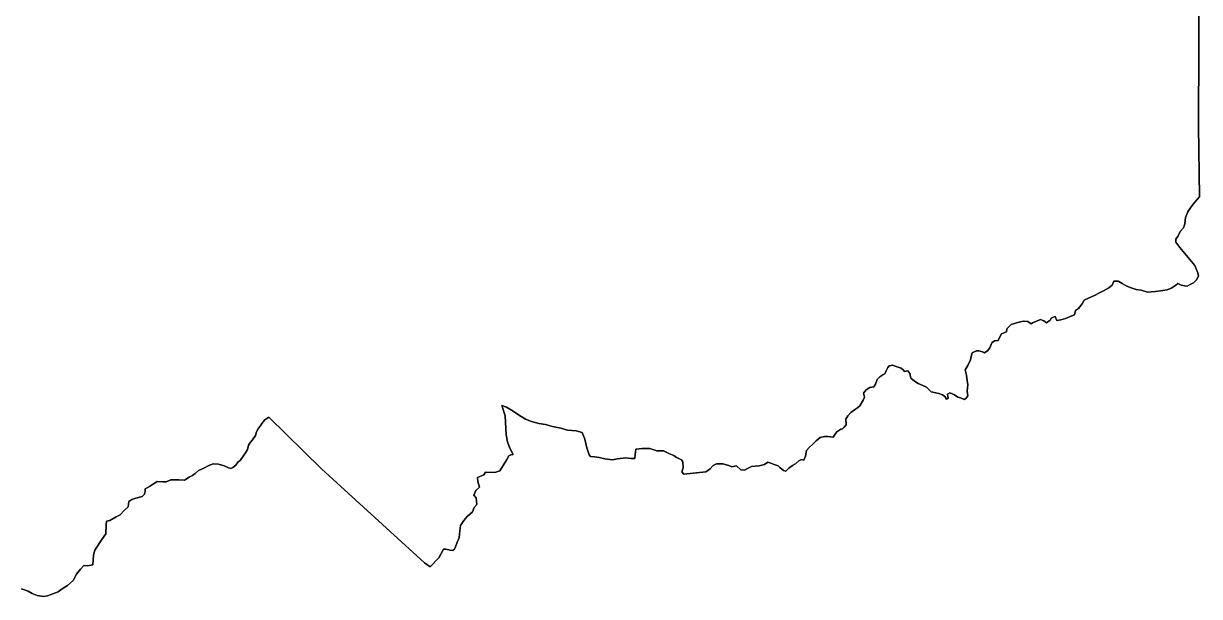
# Model space of a CAD drawing. Header units: inches. Extents: x 33.9 to 41.9, y -4.8 to 5.4.
# Drawn here: x 34.9606 to 35.1562, y 0.6085 to 0.7039 of the extents above; entities that cross this region are included whole.
import ezdxf

# ---------------------------------------------------------------- set-up
doc = ezdxf.new("R2010")
doc.units = ezdxf.units.IN
doc.header["$MEASUREMENT"] = 0
doc.layers.add('Counties', color=7, linetype='Continuous')

msp = doc.modelspace()

# ---------------------------------------------------------------- linework, layer by layer
at = {"layer": 'Counties'}
for points in [[(34.9602, 0.6098), (34.96131, 0.6094), (34.96198, 0.60901), (34.9628, 0.60872), (34.96395, 0.60854), (34.96455, 0.60865), (34.96634, 0.60929), (34.96701, 0.60983), (34.9679, 0.61037), (34.9688, 0.6112), (34.96937, 0.61224), (34.97001, 0.6131), (34.97061, 0.61368), (34.97118, 0.61364), (34.97208, 0.61382), (34.97218, 0.61543), (34.97243, 0.61626), (34.97372, 0.61819), (34.97425, 0.61895), (34.97432, 0.62045), (34.97436, 0.62106), (34.97489, 0.62121), (34.97596, 0.62178), (34.97661, 0.62214), (34.97728, 0.62282), (34.97796, 0.62347), (34.97807, 0.62437), (34.9786, 0.62469), (34.97924, 0.62491), (34.98031, 0.62516), (34.98067, 0.62555), (34.98078, 0.62602), (34.98081, 0.62645), (34.98149, 0.62684), (34.98217, 0.62731), (34.98281, 0.62767), (34.98374, 0.62763), (34.98431, 0.6276), (34.98506, 0.62795), (34.98559, 0.62795), (34.98638, 0.62795), (34.98734, 0.62792), (34.98812, 0.62838), (34.98869, 0.62867), (34.98912, 0.62899), (34.98966, 0.6295), (34.99055, 0.62989), (34.99137, 0.63032), (34.99208, 0.63061), (34.99301, 0.63054), (34.99394, 0.63025), (34.99465, 0.62996), (34.99504, 0.62986), (34.99536, 0.63), (34.9959, 0.63039), (34.99625, 0.63093), (34.99657, 0.63118), (34.99711, 0.63186), (34.99746, 0.63244), (34.99782, 0.63301), (34.99797, 0.63369), (34.99832, 0.63423), (34.99864, 0.63463), (34.99914, 0.63535), (34.99932, 0.63596), (34.99957, 0.63642), (35.00003, 0.63707), (35.00035, 0.63753), (35.00071, 0.63793), (35.00135, 0.63836), (35.01012, 0.62978), (35.02727, 0.61413), (35.02819, 0.61345), (35.02962, 0.61499), (35.03001, 0.61567), (35.03044, 0.61639), (35.03083, 0.61643), (35.03155, 0.61625), (35.03198, 0.61621), (35.03226, 0.61639), (35.0324, 0.61679), (35.03265, 0.61743), (35.03301, 0.61836), (35.03312, 0.61944), (35.03322, 0.62034), (35.03379, 0.62116), (35.03437, 0.62184), (35.03479, 0.62224), (35.03522, 0.62264), (35.03554, 0.62335), (35.03597, 0.62386), (35.03583, 0.62493), (35.03547, 0.6254), (35.03579, 0.62615), (35.03643, 0.62673), (35.03615, 0.62766), (35.03608, 0.62834), (35.03711, 0.62877), (35.03743, 0.62924), (35.03854, 0.62917), (35.03914, 0.6292), (35.03978, 0.62945), (35.04032, 0.63035), (35.04093, 0.63132), (35.04128, 0.63196), (35.04164, 0.63211), (35.042, 0.63218), (35.04146, 0.63322), (35.04107, 0.63426), (35.04082, 0.63545), (35.04068, 0.63857), (35.04014, 0.64033), (35.04089, 0.64004), (35.04203, 0.63939), (35.04289, 0.63878), (35.04403, 0.63803), (35.04506, 0.63767), (35.04628, 0.63731), (35.04738, 0.63713), (35.04856, 0.63684), (35.04991, 0.63652), (35.05102, 0.63623), (35.05251, 0.63609), (35.05348, 0.6358), (35.0539, 0.63469), (35.05426, 0.63326), (35.05465, 0.63211), (35.05487, 0.63185), (35.05555, 0.63178), (35.05633, 0.63168), (35.05726, 0.63146), (35.05854, 0.63128), (35.05936, 0.63142), (35.06072, 0.6316), (35.06164, 0.6315), (35.06225, 0.6315), (35.06232, 0.63218), (35.06243, 0.63307), (35.06346, 0.63318), (35.06474, 0.63315), (35.06592, 0.63279), (35.06703, 0.63275), (35.06788, 0.63232), (35.06874, 0.632), (35.06916, 0.63167), (35.06913, 0.63171), (35.06998, 0.63128), (35.07023, 0.63096), (35.0703, 0.62995), (35.07006, 0.62927), (35.07041, 0.62887), (35.07408, 0.62927), (35.07476, 0.62977), (35.0753, 0.63035), (35.07583, 0.6306), (35.0769, 0.6306), (35.07786, 0.63031), (35.0784, 0.63013), (35.07915, 0.63027), (35.0799, 0.62959), (35.0805, 0.62955), (35.08097, 0.62984), (35.08164, 0.63016), (35.08228, 0.6302), (35.08293, 0.63027), (35.08339, 0.63038), (35.08382, 0.63052), (35.08439, 0.63088), (35.08485, 0.63074), (35.08542, 0.63052), (35.08606, 0.63027), (35.08635, 0.62998), (35.08696, 0.62952), (35.08735, 0.62937), (35.08785, 0.62988), (35.08845, 0.63031), (35.08895, 0.63059), (35.08952, 0.6311), (35.08995, 0.63131), (35.09038, 0.63124), (35.09063, 0.63189), (35.09081, 0.63282), (35.09127, 0.63332), (35.09188, 0.63386), (35.09241, 0.63443), (35.09305, 0.63497), (35.0938, 0.63515), (35.09437, 0.63515), (35.09526, 0.63504), (35.09555, 0.63555), (35.09587, 0.63594), (35.09651, 0.63637), (35.0968, 0.63641), (35.09708, 0.63669), (35.09737, 0.63709), (35.09733, 0.63802), (35.09765, 0.6386), (35.09815, 0.63913), (35.09876, 0.6396), (35.09929, 0.63992), (35.09969, 0.64028), (35.10022, 0.64121), (35.10047, 0.64172), (35.10026, 0.64236), (35.10072, 0.64294), (35.10133, 0.6433), (35.102, 0.64344), (35.10225, 0.64387), (35.10254, 0.64462), (35.103, 0.64509), (35.10347, 0.64541), (35.10382, 0.64559), (35.10404, 0.64606), (35.10432, 0.64663), (35.10457, 0.64692), (35.10518, 0.64703), (35.10553, 0.64685), (35.10657, 0.64653), (35.10692, 0.6462), (35.1071, 0.64595), (35.10767, 0.64606), (35.10799, 0.64566), (35.10817, 0.64487), (35.10874, 0.64437), (35.10935, 0.64398), (35.11017, 0.64362), (35.11074, 0.64337), (35.1112, 0.6429), (35.11152, 0.64261), (35.11231, 0.64243), (35.11281, 0.64233), (35.11341, 0.64207), (35.1138, 0.64182), (35.11409, 0.64139), (35.11434, 0.64154), (35.11423, 0.64218), (35.11462, 0.64243), (35.11541, 0.64207), (35.11598, 0.64168), (35.11641, 0.64157), (35.11701, 0.64132), (35.1173, 0.64146), (35.11762, 0.64193), (35.11755, 0.64272), (35.11762, 0.64383), (35.11751, 0.64444), (35.11741, 0.64538), (35.11719, 0.64624), (35.11766, 0.64695), (35.11809, 0.64789), (35.11819, 0.64846), (35.11837, 0.64907), (35.11905, 0.64939), (35.11948, 0.64943), (35.12008, 0.64925), (35.1204, 0.64907), (35.12094, 0.64947), (35.12129, 0.6499), (35.12165, 0.65076), (35.12208, 0.65108), (35.12268, 0.65115), (35.12293, 0.65162), (35.12322, 0.65223), (35.12408, 0.65255), (35.12415, 0.65309), (35.12486, 0.65381), (35.12614, 0.6542), (35.12689, 0.65435), (35.12761, 0.65431), (35.12818, 0.65392), (35.12839, 0.65406), (35.12974, 0.65463), (35.13028, 0.65438), (35.13071, 0.65409), (35.13131, 0.65449), (35.13156, 0.65492), (35.13217, 0.65514), (35.13246, 0.65445), (35.13313, 0.65456), (35.13388, 0.65478), (35.13466, 0.6551), (35.13538, 0.65542), (35.13556, 0.6561), (35.13602, 0.65646), (35.13663, 0.65722), (35.13698, 0.65786), (35.13784, 0.65822), (35.13873, 0.65862), (35.13952, 0.65905), (35.14023, 0.65941), (35.14108, 0.65987), (35.14165, 0.66034), (35.14194, 0.66098), (35.14265, 0.66102), (35.14329, 0.66063), (35.14408, 0.66019), (35.14483, 0.65991), (35.14561, 0.65962), (35.14647, 0.65951), (35.14754, 0.65919), (35.14814, 0.65922), (35.14886, 0.65926), (35.14971, 0.65937), (35.15078, 0.65955), (35.15146, 0.65983), (35.15217, 0.66026), (35.15256, 0.66062), (35.15313, 0.66034), (35.15367, 0.66023), (35.1541, 0.66019), (35.15452, 0.66041), (35.1552, 0.66073), (35.15567, 0.66123), (35.15602, 0.66181), (35.15592, 0.66238), (35.15563, 0.66306), (35.15538, 0.6636), (35.15292, 0.66658), (35.15221, 0.66748), (35.15221, 0.66798), (35.1526, 0.66852), (35.15296, 0.66927), (35.15349, 0.66985), (35.15374, 0.67056), (35.15385, 0.67161), (35.15421, 0.67254), (35.15481, 0.67336), (35.15542, 0.67415), (35.15617, 0.67505), (35.15603, 0.68675), (35.1561, 0.71381)], [(35.1561, 0.71381), (35.15603, 0.68675), (35.15617, 0.67505), (35.15542, 0.67415), (35.15481, 0.67336), (35.15421, 0.67254), (35.15385, 0.67161), (35.15374, 0.67056), (35.15349, 0.66985), (35.15296, 0.66927), (35.1526, 0.66852), (35.15221, 0.66798), (35.15221, 0.66748), (35.15292, 0.66658), (35.15538, 0.6636), (35.15563, 0.66306), (35.15592, 0.66238), (35.15602, 0.66181), (35.15567, 0.66123), (35.1552, 0.66073), (35.15452, 0.66041), (35.1541, 0.66019), (35.15367, 0.66023), (35.15313, 0.66034), (35.15256, 0.66062), (35.15217, 0.66026), (35.15146, 0.65983), (35.15078, 0.65955), (35.14971, 0.65937), (35.14886, 0.65926), (35.14814, 0.65922), (35.14754, 0.65919), (35.14647, 0.65951), (35.14561, 0.65962), (35.14483, 0.65991), (35.14408, 0.66019), (35.14329, 0.66063), (35.14265, 0.66102), (35.14194, 0.66098), (35.14165, 0.66034), (35.14108, 0.65987), (35.14023, 0.65941), (35.13952, 0.65905), (35.13873, 0.65862), (35.13784, 0.65822), (35.13698, 0.65786), (35.13663, 0.65722), (35.13602, 0.65646), (35.13556, 0.6561), (35.13538, 0.65542), (35.13466, 0.6551), (35.13388, 0.65478), (35.13313, 0.65456), (35.13246, 0.65445), (35.13217, 0.65514), (35.13156, 0.65492), (35.13131, 0.65449), (35.13071, 0.65409), (35.13028, 0.65438), (35.12974, 0.65463), (35.12839, 0.65406), (35.12818, 0.65392), (35.12761, 0.65431), (35.12689, 0.65435), (35.12614, 0.6542), (35.12486, 0.65381), (35.12415, 0.65309), (35.12408, 0.65255), (35.12322, 0.65223), (35.12293, 0.65162), (35.12268, 0.65115), (35.12208, 0.65108), (35.12165, 0.65076), (35.12129, 0.6499), (35.12094, 0.64947), (35.1204, 0.64907), (35.12008, 0.64925), (35.11948, 0.64943), (35.11905, 0.64939), (35.11837, 0.64907), (35.11819, 0.64846), (35.11809, 0.64789), (35.11766, 0.64695), (35.11719, 0.64624), (35.11741, 0.64538), (35.11751, 0.64444), (35.11762, 0.64383), (35.11755, 0.64272), (35.11762, 0.64193), (35.1173, 0.64146), (35.11701, 0.64132), (35.11641, 0.64157), (35.11598, 0.64168), (35.11541, 0.64207), (35.11462, 0.64243), (35.11423, 0.64218), (35.11434, 0.64154), (35.11409, 0.64139), (35.1138, 0.64182), (35.11341, 0.64207), (35.11281, 0.64233), (35.11231, 0.64243), (35.11152, 0.64261), (35.1112, 0.6429), (35.11074, 0.64337), (35.11017, 0.64362), (35.10935, 0.64398), (35.10874, 0.64437), (35.10817, 0.64487), (35.10799, 0.64566), (35.10767, 0.64606), (35.1071, 0.64595), (35.10692, 0.6462), (35.10657, 0.64653), (35.10553, 0.64685), (35.10518, 0.64703), (35.10457, 0.64692), (35.10432, 0.64663), (35.10404, 0.64606), (35.10382, 0.64559), (35.10347, 0.64541), (35.103, 0.64509), (35.10254, 0.64462), (35.10225, 0.64387), (35.102, 0.64344), (35.10133, 0.6433), (35.10072, 0.64294), (35.10026, 0.64236), (35.10047, 0.64172), (35.10022, 0.64121), (35.09969, 0.64028), (35.09929, 0.63992), (35.09876, 0.6396), (35.09815, 0.63913), (35.09765, 0.6386), (35.09733, 0.63802), (35.09737, 0.63709), (35.09708, 0.63669), (35.0968, 0.63641), (35.09651, 0.63637), (35.09587, 0.63594), (35.09555, 0.63555), (35.09526, 0.63504), (35.09437, 0.63515), (35.0938, 0.63515), (35.09305, 0.63497), (35.09241, 0.63443), (35.09188, 0.63386), (35.09127, 0.63332), (35.09081, 0.63282), (35.09063, 0.63189), (35.09038, 0.63124), (35.08995, 0.63131), (35.08952, 0.6311), (35.08895, 0.63059), (35.08845, 0.63031), (35.08785, 0.62988), (35.08735, 0.62937), (35.08696, 0.62952), (35.08635, 0.62998), (35.08606, 0.63027), (35.08542, 0.63052), (35.08485, 0.63074), (35.08439, 0.63088), (35.08382, 0.63052), (35.08339, 0.63038), (35.08293, 0.63027), (35.08228, 0.6302), (35.08164, 0.63016), (35.08097, 0.62984), (35.0805, 0.62955), (35.0799, 0.62959), (35.07915, 0.63027), (35.0784, 0.63013), (35.07786, 0.63031), (35.0769, 0.6306), (35.07583, 0.6306), (35.0753, 0.63035), (35.07476, 0.62977), (35.07408, 0.62927), (35.07041, 0.62887), (35.07006, 0.62927), (35.0703, 0.62995), (35.07023, 0.63096), (35.06998, 0.63128), (35.06913, 0.63171), (35.06916, 0.63167), (35.06874, 0.632), (35.06788, 0.63232), (35.06703, 0.63275), (35.06592, 0.63279), (35.06474, 0.63315), (35.06346, 0.63318), (35.06243, 0.63307), (35.06232, 0.63218), (35.06225, 0.6315), (35.06164, 0.6315), (35.06072, 0.6316), (35.05936, 0.63142), (35.05854, 0.63128), (35.05726, 0.63146), (35.05633, 0.63168), (35.05555, 0.63178), (35.05487, 0.63185), (35.05465, 0.63211), (35.05426, 0.63326), (35.0539, 0.63469), (35.05348, 0.6358), (35.05251, 0.63609), (35.05102, 0.63623), (35.04991, 0.63652), (35.04856, 0.63684), (35.04738, 0.63713), (35.04628, 0.63731), (35.04506, 0.63767), (35.04403, 0.63803), (35.04289, 0.63878), (35.04203, 0.63939), (35.04089, 0.64004), (35.04014, 0.64033), (35.04068, 0.63857), (35.04082, 0.63545), (35.04107, 0.63426), (35.04146, 0.63322), (35.042, 0.63218), (35.04164, 0.63211), (35.04128, 0.63196), (35.04093, 0.63132), (35.04032, 0.63035), (35.03978, 0.62945), (35.03914, 0.6292), (35.03854, 0.62917), (35.03743, 0.62924), (35.03711, 0.62877), (35.03608, 0.62834), (35.03615, 0.62766), (35.03643, 0.62673), (35.03579, 0.62615), (35.03547, 0.6254), (35.03583, 0.62493), (35.03597, 0.62386), (35.03554, 0.62335), (35.03522, 0.62264), (35.03479, 0.62224), (35.03437, 0.62184), (35.03379, 0.62116), (35.03322, 0.62034), (35.03312, 0.61944), (35.03301, 0.61836), (35.03265, 0.61743), (35.0324, 0.61679), (35.03226, 0.61639), (35.03198, 0.61621), (35.03155, 0.61625), (35.03083, 0.61643), (35.03044, 0.61639), (35.03001, 0.61567), (35.02962, 0.61499), (35.02819, 0.61345), (35.02727, 0.61413), (35.01012, 0.62978), (35.00135, 0.63836), (35.00071, 0.63793), (35.00035, 0.63753), (35.00003, 0.63707), (34.99957, 0.63642), (34.99932, 0.63596), (34.99914, 0.63535), (34.99864, 0.63463), (34.99832, 0.63423), (34.99797, 0.63369), (34.99782, 0.63301), (34.99746, 0.63244), (34.99711, 0.63186), (34.99657, 0.63118), (34.99625, 0.63093), (34.9959, 0.63039), (34.99536, 0.63), (34.99504, 0.62986), (34.99465, 0.62996), (34.99394, 0.63025), (34.99301, 0.63054), (34.99208, 0.63061), (34.99137, 0.63032), (34.99055, 0.62989), (34.98966, 0.6295), (34.98912, 0.62899), (34.98869, 0.62867), (34.98812, 0.62838), (34.98734, 0.62792), (34.98638, 0.62795), (34.98559, 0.62795), (34.98506, 0.62795), (34.98431, 0.6276), (34.98374, 0.62763), (34.98281, 0.62767), (34.98217, 0.62731), (34.98149, 0.62684), (34.98081, 0.62645), (34.98078, 0.62602), (34.98067, 0.62555), (34.98031, 0.62516), (34.97924, 0.62491), (34.9786, 0.62469), (34.97807, 0.62437), (34.97796, 0.62347), (34.97728, 0.62282), (34.97661, 0.62214), (34.97596, 0.62178), (34.97489, 0.62121), (34.97436, 0.62106), (34.97432, 0.62045), (34.97425, 0.61895), (34.97372, 0.61819), (34.97243, 0.61626), (34.97218, 0.61543), (34.97208, 0.61382), (34.97118, 0.61364), (34.97061, 0.61368), (34.97001, 0.6131), (34.96937, 0.61224), (34.9688, 0.6112), (34.9679, 0.61037), (34.96701, 0.60983), (34.96634, 0.60929), (34.96455, 0.60865), (34.96395, 0.60854), (34.9628, 0.60872), (34.96198, 0.60901), (34.96131, 0.6094), (34.9602, 0.6098)], [(34.9602, 0.6098), (34.96131, 0.6094), (34.96198, 0.60901), (34.9628, 0.60872), (34.96395, 0.60854), (34.96455, 0.60865), (34.96634, 0.60929), (34.96701, 0.60983), (34.9679, 0.61037), (34.9688, 0.6112), (34.96937, 0.61224), (34.97001, 0.6131), (34.97061, 0.61368), (34.97118, 0.61364), (34.97208, 0.61382), (34.97218, 0.61543), (34.97243, 0.61626), (34.97372, 0.61819), (34.97425, 0.61895), (34.97432, 0.62045), (34.97436, 0.62106), (34.97489, 0.62121), (34.97596, 0.62178), (34.97661, 0.62214), (34.97728, 0.62282), (34.97796, 0.62347), (34.97807, 0.62437), (34.9786, 0.62469), (34.97924, 0.62491), (34.98031, 0.62516), (34.98067, 0.62555), (34.98078, 0.62602), (34.98081, 0.62645), (34.98149, 0.62684), (34.98217, 0.62731), (34.98281, 0.62767), (34.98374, 0.62763), (34.98431, 0.6276), (34.98506, 0.62795), (34.98559, 0.62795), (34.98638, 0.62795), (34.98734, 0.62792), (34.98812, 0.62838), (34.98869, 0.62867), (34.98912, 0.62899), (34.98966, 0.6295), (34.99055, 0.62989), (34.99137, 0.63032), (34.99208, 0.63061), (34.99301, 0.63054), (34.99394, 0.63025), (34.99465, 0.62996), (34.99504, 0.62986), (34.99536, 0.63), (34.9959, 0.63039), (34.99625, 0.63093), (34.99657, 0.63118), (34.99711, 0.63186), (34.99746, 0.63244), (34.99782, 0.63301), (34.99797, 0.63369), (34.99832, 0.63423), (34.99864, 0.63463), (34.99914, 0.63535), (34.99932, 0.63596), (34.99957, 0.63642), (35.00003, 0.63707), (35.00035, 0.63753), (35.00071, 0.63793), (35.00135, 0.63836), (35.01012, 0.62978), (35.02727, 0.61413), (35.02819, 0.61345), (35.02962, 0.61499), (35.03001, 0.61567), (35.03044, 0.61639), (35.03083, 0.61643), (35.03155, 0.61625), (35.03198, 0.61621), (35.03226, 0.61639), (35.0324, 0.61679), (35.03265, 0.61743), (35.03301, 0.61836), (35.03312, 0.61944), (35.03322, 0.62034), (35.03379, 0.62116), (35.03437, 0.62184), (35.03479, 0.62224), (35.03522, 0.62264), (35.03554, 0.62335), (35.03597, 0.62386), (35.03583, 0.62493), (35.03547, 0.6254), (35.03579, 0.62615), (35.03643, 0.62673), (35.03615, 0.62766), (35.03608, 0.62834), (35.03711, 0.62877), (35.03743, 0.62924), (35.03854, 0.62917), (35.03914, 0.6292), (35.03978, 0.62945), (35.04032, 0.63035), (35.04093, 0.63132), (35.04128, 0.63196), (35.04164, 0.63211), (35.042, 0.63218), (35.04146, 0.63322), (35.04107, 0.63426), (35.04082, 0.63545), (35.04068, 0.63857), (35.04014, 0.64033), (35.04089, 0.64004), (35.04203, 0.63939), (35.04289, 0.63878), (35.04403, 0.63803), (35.04506, 0.63767), (35.04628, 0.63731), (35.04738, 0.63713), (35.04856, 0.63684), (35.04991, 0.63652), (35.05102, 0.63623), (35.05251, 0.63609), (35.05348, 0.6358), (35.0539, 0.63469), (35.05426, 0.63326), (35.05465, 0.63211), (35.05487, 0.63185), (35.05555, 0.63178), (35.05633, 0.63168), (35.05726, 0.63146), (35.05854, 0.63128), (35.05936, 0.63142), (35.06072, 0.6316), (35.06164, 0.6315), (35.06225, 0.6315), (35.06232, 0.63218), (35.06243, 0.63307), (35.06346, 0.63318), (35.06474, 0.63315), (35.06592, 0.63279), (35.06703, 0.63275), (35.06788, 0.63232), (35.06874, 0.632), (35.06916, 0.63167), (35.06913, 0.63171), (35.06998, 0.63128), (35.07023, 0.63096), (35.0703, 0.62995), (35.07006, 0.62927), (35.07041, 0.62887), (35.07408, 0.62927), (35.07476, 0.62977), (35.0753, 0.63035), (35.07583, 0.6306), (35.0769, 0.6306), (35.07786, 0.63031), (35.0784, 0.63013), (35.07915, 0.63027), (35.0799, 0.62959), (35.0805, 0.62955), (35.08097, 0.62984), (35.08164, 0.63016), (35.08228, 0.6302), (35.08293, 0.63027), (35.08339, 0.63038), (35.08382, 0.63052), (35.08439, 0.63088), (35.08485, 0.63074), (35.08542, 0.63052), (35.08606, 0.63027), (35.08635, 0.62998), (35.08696, 0.62952), (35.08735, 0.62937), (35.08785, 0.62988), (35.08845, 0.63031), (35.08895, 0.63059), (35.08952, 0.6311), (35.08995, 0.63131), (35.09038, 0.63124), (35.09063, 0.63189), (35.09081, 0.63282), (35.09127, 0.63332), (35.09188, 0.63386), (35.09241, 0.63443), (35.09305, 0.63497), (35.0938, 0.63515), (35.09437, 0.63515), (35.09526, 0.63504), (35.09555, 0.63555), (35.09587, 0.63594), (35.09651, 0.63637), (35.0968, 0.63641), (35.09708, 0.63669), (35.09737, 0.63709), (35.09733, 0.63802), (35.09765, 0.6386), (35.09815, 0.63913), (35.09876, 0.6396), (35.09929, 0.63992), (35.09969, 0.64028), (35.10022, 0.64121), (35.10047, 0.64172), (35.10026, 0.64236), (35.10072, 0.64294), (35.10133, 0.6433), (35.102, 0.64344), (35.10225, 0.64387), (35.10254, 0.64462), (35.103, 0.64509), (35.10347, 0.64541), (35.10382, 0.64559), (35.10404, 0.64606), (35.10432, 0.64663), (35.10457, 0.64692), (35.10518, 0.64703), (35.10553, 0.64685), (35.10657, 0.64653), (35.10692, 0.6462), (35.1071, 0.64595), (35.10767, 0.64606), (35.10799, 0.64566), (35.10817, 0.64487), (35.10874, 0.64437), (35.10935, 0.64398), (35.11017, 0.64362), (35.11074, 0.64337), (35.1112, 0.6429), (35.11152, 0.64261), (35.11231, 0.64243), (35.11281, 0.64233), (35.11341, 0.64207), (35.1138, 0.64182), (35.11409, 0.64139), (35.11434, 0.64154), (35.11423, 0.64218), (35.11462, 0.64243), (35.11541, 0.64207), (35.11598, 0.64168), (35.11641, 0.64157), (35.11701, 0.64132), (35.1173, 0.64146), (35.11762, 0.64193), (35.11755, 0.64272), (35.11762, 0.64383), (35.11751, 0.64444), (35.11741, 0.64538), (35.11719, 0.64624), (35.11766, 0.64695), (35.11809, 0.64789), (35.11819, 0.64846), (35.11837, 0.64907), (35.11905, 0.64939), (35.11948, 0.64943), (35.12008, 0.64925), (35.1204, 0.64907), (35.12094, 0.64947), (35.12129, 0.6499), (35.12165, 0.65076), (35.12208, 0.65108), (35.12268, 0.65115), (35.12293, 0.65162), (35.12322, 0.65223), (35.12408, 0.65255), (35.12415, 0.65309), (35.12486, 0.65381), (35.12614, 0.6542), (35.12689, 0.65435), (35.12761, 0.65431), (35.12818, 0.65392), (35.12839, 0.65406), (35.12974, 0.65463), (35.13028, 0.65438), (35.13071, 0.65409), (35.13131, 0.65449), (35.13156, 0.65492), (35.13217, 0.65514), (35.13246, 0.65445), (35.13313, 0.65456), (35.13388, 0.65478), (35.13466, 0.6551), (35.13538, 0.65542), (35.13556, 0.6561), (35.13602, 0.65646), (35.13663, 0.65722), (35.13698, 0.65786), (35.13784, 0.65822), (35.13873, 0.65862), (35.13952, 0.65905), (35.14023, 0.65941), (35.14108, 0.65987), (35.14165, 0.66034), (35.14194, 0.66098), (35.14265, 0.66102), (35.14329, 0.66063), (35.14408, 0.66019), (35.14483, 0.65991), (35.14561, 0.65962), (35.14647, 0.65951), (35.14754, 0.65919), (35.14814, 0.65922), (35.14886, 0.65926), (35.14971, 0.65937), (35.15078, 0.65955), (35.15146, 0.65983), (35.15217, 0.66026), (35.15256, 0.66062), (35.15313, 0.66034), (35.15367, 0.66023), (35.1541, 0.66019), (35.15452, 0.66041), (35.1552, 0.66073), (35.15567, 0.66123), (35.15602, 0.66181), (35.15592, 0.66238), (35.15563, 0.66306), (35.15538, 0.6636), (35.15292, 0.66658), (35.15221, 0.66748), (35.15221, 0.66798), (35.1526, 0.66852), (35.15296, 0.66927), (35.15349, 0.66985), (35.15374, 0.67056), (35.15385, 0.67161), (35.15421, 0.67254), (35.15481, 0.67336), (35.15542, 0.67415), (35.15617, 0.67505), (35.15603, 0.68675), (35.1561, 0.71381)], [(35.1561, 0.71381), (35.15603, 0.68675), (35.15617, 0.67505), (35.15542, 0.67415), (35.15481, 0.67336), (35.15421, 0.67254), (35.15385, 0.67161), (35.15374, 0.67056), (35.15349, 0.66985), (35.15296, 0.66927), (35.1526, 0.66852), (35.15221, 0.66798), (35.15221, 0.66748), (35.15292, 0.66658), (35.15538, 0.6636), (35.15563, 0.66306), (35.15592, 0.66238), (35.15602, 0.66181), (35.15567, 0.66123), (35.1552, 0.66073), (35.15452, 0.66041), (35.1541, 0.66019), (35.15367, 0.66023), (35.15313, 0.66034), (35.15256, 0.66062), (35.15217, 0.66026), (35.15146, 0.65983), (35.15078, 0.65955), (35.14971, 0.65937), (35.14886, 0.65926), (35.14814, 0.65922), (35.14754, 0.65919), (35.14647, 0.65951), (35.14561, 0.65962), (35.14483, 0.65991), (35.14408, 0.66019), (35.14329, 0.66063), (35.14265, 0.66102), (35.14194, 0.66098), (35.14165, 0.66034), (35.14108, 0.65987), (35.14023, 0.65941), (35.13952, 0.65905), (35.13873, 0.65862), (35.13784, 0.65822), (35.13698, 0.65786), (35.13663, 0.65722), (35.13602, 0.65646), (35.13556, 0.6561), (35.13538, 0.65542), (35.13466, 0.6551), (35.13388, 0.65478), (35.13313, 0.65456), (35.13246, 0.65445), (35.13217, 0.65514), (35.13156, 0.65492), (35.13131, 0.65449), (35.13071, 0.65409), (35.13028, 0.65438), (35.12974, 0.65463), (35.12839, 0.65406), (35.12818, 0.65392), (35.12761, 0.65431), (35.12689, 0.65435), (35.12614, 0.6542), (35.12486, 0.65381), (35.12415, 0.65309), (35.12408, 0.65255), (35.12322, 0.65223), (35.12293, 0.65162), (35.12268, 0.65115), (35.12208, 0.65108), (35.12165, 0.65076), (35.12129, 0.6499), (35.12094, 0.64947), (35.1204, 0.64907), (35.12008, 0.64925), (35.11948, 0.64943), (35.11905, 0.64939), (35.11837, 0.64907), (35.11819, 0.64846), (35.11809, 0.64789), (35.11766, 0.64695), (35.11719, 0.64624), (35.11741, 0.64538), (35.11751, 0.64444), (35.11762, 0.64383), (35.11755, 0.64272), (35.11762, 0.64193), (35.1173, 0.64146), (35.11701, 0.64132), (35.11641, 0.64157), (35.11598, 0.64168), (35.11541, 0.64207), (35.11462, 0.64243), (35.11423, 0.64218), (35.11434, 0.64154), (35.11409, 0.64139), (35.1138, 0.64182), (35.11341, 0.64207), (35.11281, 0.64233), (35.11231, 0.64243), (35.11152, 0.64261), (35.1112, 0.6429), (35.11074, 0.64337), (35.11017, 0.64362), (35.10935, 0.64398), (35.10874, 0.64437), (35.10817, 0.64487), (35.10799, 0.64566), (35.10767, 0.64606), (35.1071, 0.64595), (35.10692, 0.6462), (35.10657, 0.64653), (35.10553, 0.64685), (35.10518, 0.64703), (35.10457, 0.64692), (35.10432, 0.64663), (35.10404, 0.64606), (35.10382, 0.64559), (35.10347, 0.64541), (35.103, 0.64509), (35.10254, 0.64462), (35.10225, 0.64387), (35.102, 0.64344), (35.10133, 0.6433), (35.10072, 0.64294), (35.10026, 0.64236), (35.10047, 0.64172), (35.10022, 0.64121), (35.09969, 0.64028), (35.09929, 0.63992), (35.09876, 0.6396), (35.09815, 0.63913), (35.09765, 0.6386), (35.09733, 0.63802), (35.09737, 0.63709), (35.09708, 0.63669), (35.0968, 0.63641), (35.09651, 0.63637), (35.09587, 0.63594), (35.09555, 0.63555), (35.09526, 0.63504), (35.09437, 0.63515), (35.0938, 0.63515), (35.09305, 0.63497), (35.09241, 0.63443), (35.09188, 0.63386), (35.09127, 0.63332), (35.09081, 0.63282), (35.09063, 0.63189), (35.09038, 0.63124), (35.08995, 0.63131), (35.08952, 0.6311), (35.08895, 0.63059), (35.08845, 0.63031), (35.08785, 0.62988), (35.08735, 0.62937), (35.08696, 0.62952), (35.08635, 0.62998), (35.08606, 0.63027), (35.08542, 0.63052), (35.08485, 0.63074), (35.08439, 0.63088), (35.08382, 0.63052), (35.08339, 0.63038), (35.08293, 0.63027), (35.08228, 0.6302), (35.08164, 0.63016), (35.08097, 0.62984), (35.0805, 0.62955), (35.0799, 0.62959), (35.07915, 0.63027), (35.0784, 0.63013), (35.07786, 0.63031), (35.0769, 0.6306), (35.07583, 0.6306), (35.0753, 0.63035), (35.07476, 0.62977), (35.07408, 0.62927), (35.07041, 0.62887), (35.07006, 0.62927), (35.0703, 0.62995), (35.07023, 0.63096), (35.06998, 0.63128), (35.06913, 0.63171), (35.06916, 0.63167), (35.06874, 0.632), (35.06788, 0.63232), (35.06703, 0.63275), (35.06592, 0.63279), (35.06474, 0.63315), (35.06346, 0.63318), (35.06243, 0.63307), (35.06232, 0.63218), (35.06225, 0.6315), (35.06164, 0.6315), (35.06072, 0.6316), (35.05936, 0.63142), (35.05854, 0.63128), (35.05726, 0.63146), (35.05633, 0.63168), (35.05555, 0.63178), (35.05487, 0.63185), (35.05465, 0.63211), (35.05426, 0.63326), (35.0539, 0.63469), (35.05348, 0.6358), (35.05251, 0.63609), (35.05102, 0.63623), (35.04991, 0.63652), (35.04856, 0.63684), (35.04738, 0.63713), (35.04628, 0.63731), (35.04506, 0.63767), (35.04403, 0.63803), (35.04289, 0.63878), (35.04203, 0.63939), (35.04089, 0.64004), (35.04014, 0.64033), (35.04068, 0.63857), (35.04082, 0.63545), (35.04107, 0.63426), (35.04146, 0.63322), (35.042, 0.63218), (35.04164, 0.63211), (35.04128, 0.63196), (35.04093, 0.63132), (35.04032, 0.63035), (35.03978, 0.62945), (35.03914, 0.6292), (35.03854, 0.62917), (35.03743, 0.62924), (35.03711, 0.62877), (35.03608, 0.62834), (35.03615, 0.62766), (35.03643, 0.62673), (35.03579, 0.62615), (35.03547, 0.6254), (35.03583, 0.62493), (35.03597, 0.62386), (35.03554, 0.62335), (35.03522, 0.62264), (35.03479, 0.62224), (35.03437, 0.62184), (35.03379, 0.62116), (35.03322, 0.62034), (35.03312, 0.61944), (35.03301, 0.61836), (35.03265, 0.61743), (35.0324, 0.61679), (35.03226, 0.61639), (35.03198, 0.61621), (35.03155, 0.61625), (35.03083, 0.61643), (35.03044, 0.61639), (35.03001, 0.61567), (35.02962, 0.61499), (35.02819, 0.61345), (35.02727, 0.61413), (35.01012, 0.62978), (35.00135, 0.63836), (35.00071, 0.63793), (35.00035, 0.63753), (35.00003, 0.63707), (34.99957, 0.63642), (34.99932, 0.63596), (34.99914, 0.63535), (34.99864, 0.63463), (34.99832, 0.63423), (34.99797, 0.63369), (34.99782, 0.63301), (34.99746, 0.63244), (34.99711, 0.63186), (34.99657, 0.63118), (34.99625, 0.63093), (34.9959, 0.63039), (34.99536, 0.63), (34.99504, 0.62986), (34.99465, 0.62996), (34.99394, 0.63025), (34.99301, 0.63054), (34.99208, 0.63061), (34.99137, 0.63032), (34.99055, 0.62989), (34.98966, 0.6295), (34.98912, 0.62899), (34.98869, 0.62867), (34.98812, 0.62838), (34.98734, 0.62792), (34.98638, 0.62795), (34.98559, 0.62795), (34.98506, 0.62795), (34.98431, 0.6276), (34.98374, 0.62763), (34.98281, 0.62767), (34.98217, 0.62731), (34.98149, 0.62684), (34.98081, 0.62645), (34.98078, 0.62602), (34.98067, 0.62555), (34.98031, 0.62516), (34.97924, 0.62491), (34.9786, 0.62469), (34.97807, 0.62437), (34.97796, 0.62347), (34.97728, 0.62282), (34.97661, 0.62214), (34.97596, 0.62178), (34.97489, 0.62121), (34.97436, 0.62106), (34.97432, 0.62045), (34.97425, 0.61895), (34.97372, 0.61819), (34.97243, 0.61626), (34.97218, 0.61543), (34.97208, 0.61382), (34.97118, 0.61364), (34.97061, 0.61368), (34.97001, 0.6131), (34.96937, 0.61224), (34.9688, 0.6112), (34.9679, 0.61037), (34.96701, 0.60983), (34.96634, 0.60929), (34.96455, 0.60865), (34.96395, 0.60854), (34.9628, 0.60872), (34.96198, 0.60901), (34.96131, 0.6094), (34.9602, 0.6098)]]:
    msp.add_lwpolyline(points, dxfattribs=at)

doc.saveas('drawing.dxf')
